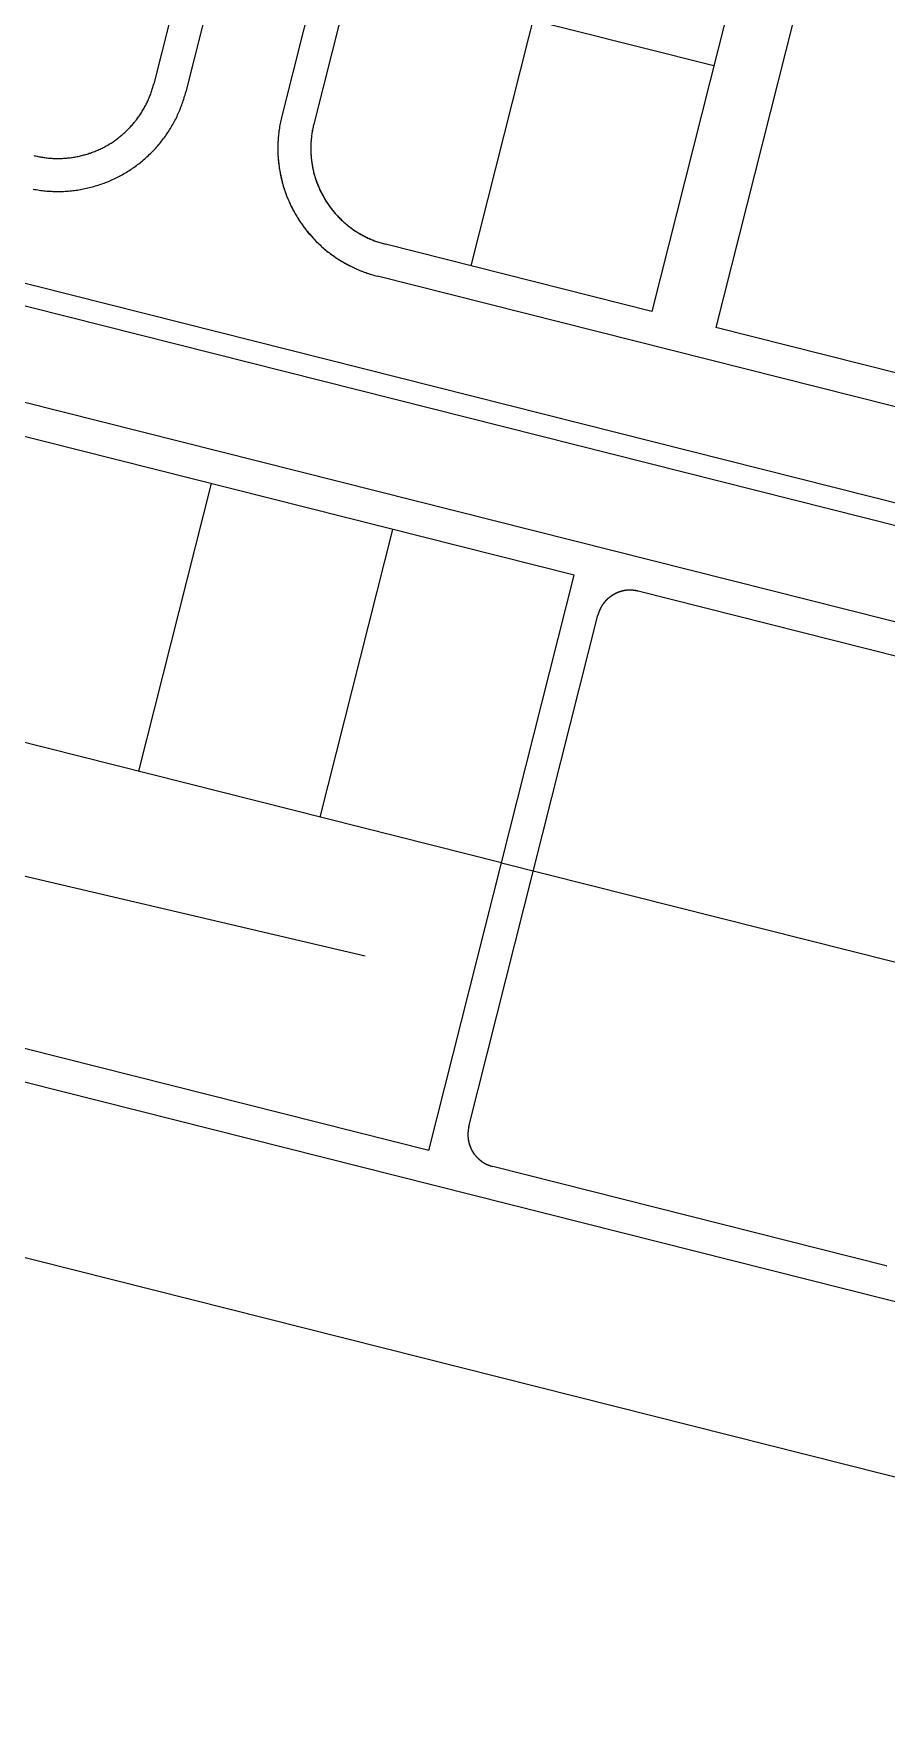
# Model space of a CAD drawing. Header units: metres. Extents: x 680594 to 684853, y 828874 to 830078.
# Drawn here: x 683349.5 to 683427.1, y 829322.3 to 829475.5 of the extents above; entities that cross this region are included whole.
import ezdxf

# ---------------------------------------------------------------- set-up
doc = ezdxf.new("R2010")
doc.units = ezdxf.units.M
doc.layers.add('PLOT_LINES', color=7, linetype='Continuous')

msp = doc.modelspace()

# ---------------------------------------------------------------- linework, layer by layer
at = {"layer": 'PLOT_LINES'}
for points in [[(683381.97, 829543.98), (683363.35, 829470.2)], [(683381.97, 829543.98), (683363.35, 829470.2)], [(683378.33, 829541.8), (683360.44, 829470.93)], [(683378.33, 829541.8), (683360.44, 829470.93)], [(682890.13, 829506.41), (683379.65, 829391.56)], [(682890.13, 829506.41), (683379.65, 829391.56)], [(683400.55, 829499.07), (683389.27, 829454.37)], [(683400.55, 829499.07), (683389.27, 829454.37)], [(683417.03, 829494.91), (683405.75, 829450.21)], [(683417.03, 829494.91), (683405.75, 829450.21)], [(683422.85, 829493.44), (683411.57, 829448.75)], [(683422.85, 829493.44), (683411.57, 829448.75)], [(683377.97, 829491.36), (683372.08, 829467.99)], [(683377.97, 829491.36), (683372.08, 829467.99)], [(683380.88, 829490.62), (683374.99, 829467.26)], [(683380.88, 829490.62), (683374.99, 829467.26)], [(683411.39, 829472.56), (683378.42, 829480.88)], [(683411.39, 829472.56), (683378.42, 829480.88)], [(684472.77, 829080.44), (682895.73, 829478.39)], [(683349.46, 829461.35), (683349.6, 829461.32), (683349.74, 829461.3), (683349.88, 829461.27), (683350.01, 829461.25), (683350.15, 829461.23), (683350.29, 829461.22), (683350.43, 829461.2), (683350.57, 829461.19), (683350.71, 829461.17), (683350.85, 829461.16), (683350.99, 829461.15), (683351.12, 829461.15), (683351.26, 829461.14), (683351.4, 829461.14), (683351.54, 829461.13), (683351.68, 829461.13), (683351.82, 829461.13), (683351.96, 829461.13), (683352.1, 829461.14), (683352.24, 829461.14), (683352.38, 829461.15), (683352.52, 829461.16), (683352.66, 829461.17), (683352.8, 829461.18), (683352.94, 829461.19), (683353.08, 829461.21), (683353.22, 829461.23), (683353.35, 829461.24), (683353.49, 829461.26), (683353.63, 829461.28), (683353.77, 829461.31), (683353.9, 829461.33), (683354.04, 829461.36), (683354.18, 829461.39), (683354.32, 829461.42), (683354.45, 829461.45), (683354.59, 829461.48), (683354.72, 829461.51), (683354.86, 829461.55), (683354.99, 829461.59), (683355.13, 829461.63), (683355.26, 829461.67), (683355.39, 829461.71), (683355.53, 829461.75), (683355.66, 829461.8), (683355.79, 829461.84), (683355.92, 829461.89), (683356.05, 829461.94), (683356.18, 829461.99), (683356.31, 829462.05), (683356.44, 829462.1), (683356.57, 829462.16), (683356.69, 829462.21), (683356.82, 829462.27), (683356.95, 829462.33), (683357.07, 829462.39), (683357.2, 829462.46), (683357.32, 829462.52), (683357.44, 829462.59), (683357.57, 829462.65), (683357.69, 829462.72), (683357.81, 829462.79), (683357.93, 829462.86), (683358.05, 829462.94), (683358.17, 829463.01), (683358.28, 829463.09), (683358.4, 829463.16), (683358.51, 829463.24), (683358.63, 829463.32), (683358.74, 829463.4), (683358.86, 829463.49), (683358.97, 829463.57), (683359.08, 829463.65), (683359.19, 829463.74), (683359.3, 829463.83), (683359.4, 829463.92), (683359.51, 829464.01), (683359.62, 829464.1), (683359.72, 829464.19), (683359.82, 829464.28), (683359.93, 829464.38), (683360.03, 829464.48), (683360.13, 829464.57), (683360.23, 829464.67), (683360.33, 829464.77), (683360.42, 829464.87), (683360.52, 829464.97), (683360.61, 829465.08), (683360.71, 829465.18), (683360.8, 829465.29), (683360.89, 829465.39), (683360.98, 829465.5), (683361.07, 829465.61), (683361.15, 829465.72), (683361.24, 829465.83), (683361.32, 829465.94), (683361.41, 829466.05), (683361.49, 829466.16), (683361.57, 829466.28), (683361.65, 829466.39), (683361.72, 829466.51), (683361.8, 829466.63), (683361.88, 829466.74), (683361.95, 829466.86), (683362.02, 829466.98), (683362.09, 829467.1), (683362.16, 829467.22), (683362.23, 829467.35), (683362.3, 829467.47), (683362.36, 829467.59), (683362.43, 829467.72), (683362.49, 829467.84), (683362.55, 829467.97), (683362.61, 829468.09), (683362.67, 829468.22), (683362.72, 829468.35), (683362.78, 829468.48), (683362.83, 829468.6), (683362.88, 829468.73), (683362.93, 829468.86), (683362.98, 829469), (683363.03, 829469.13), (683363.08, 829469.26), (683363.12, 829469.39), (683363.16, 829469.52), (683363.2, 829469.66), (683363.24, 829469.79), (683363.28, 829469.93), (683363.32, 829470.06), (683363.35, 829470.2)], [(683349.46, 829461.35), (683349.6, 829461.32), (683349.74, 829461.3), (683349.88, 829461.27), (683350.01, 829461.25), (683350.15, 829461.23), (683350.29, 829461.22), (683350.43, 829461.2), (683350.57, 829461.19), (683350.71, 829461.17), (683350.85, 829461.16), (683350.99, 829461.15), (683351.12, 829461.15), (683351.26, 829461.14), (683351.4, 829461.14), (683351.54, 829461.13), (683351.68, 829461.13), (683351.82, 829461.13), (683351.96, 829461.13), (683352.1, 829461.14), (683352.24, 829461.14), (683352.38, 829461.15), (683352.52, 829461.16), (683352.66, 829461.17), (683352.8, 829461.18), (683352.94, 829461.19), (683353.08, 829461.21), (683353.22, 829461.23), (683353.35, 829461.24), (683353.49, 829461.26), (683353.63, 829461.28), (683353.77, 829461.31), (683353.9, 829461.33), (683354.04, 829461.36), (683354.18, 829461.39), (683354.32, 829461.42), (683354.45, 829461.45), (683354.59, 829461.48), (683354.72, 829461.51), (683354.86, 829461.55), (683354.99, 829461.59), (683355.13, 829461.63), (683355.26, 829461.67), (683355.39, 829461.71), (683355.53, 829461.75), (683355.66, 829461.8), (683355.79, 829461.84), (683355.92, 829461.89), (683356.05, 829461.94), (683356.18, 829461.99), (683356.31, 829462.05), (683356.44, 829462.1), (683356.57, 829462.16), (683356.69, 829462.21), (683356.82, 829462.27), (683356.95, 829462.33), (683357.07, 829462.39), (683357.2, 829462.46), (683357.32, 829462.52), (683357.44, 829462.59), (683357.57, 829462.65), (683357.69, 829462.72), (683357.81, 829462.79), (683357.93, 829462.86), (683358.05, 829462.94), (683358.17, 829463.01), (683358.28, 829463.09), (683358.4, 829463.16), (683358.51, 829463.24), (683358.63, 829463.32), (683358.74, 829463.4), (683358.86, 829463.49), (683358.97, 829463.57), (683359.08, 829463.65), (683359.19, 829463.74), (683359.3, 829463.83), (683359.4, 829463.92), (683359.51, 829464.01), (683359.62, 829464.1), (683359.72, 829464.19), (683359.82, 829464.28), (683359.93, 829464.38), (683360.03, 829464.48), (683360.13, 829464.57), (683360.23, 829464.67), (683360.33, 829464.77), (683360.42, 829464.87), (683360.52, 829464.97), (683360.61, 829465.08), (683360.71, 829465.18), (683360.8, 829465.29), (683360.89, 829465.39), (683360.98, 829465.5), (683361.07, 829465.61), (683361.15, 829465.72), (683361.24, 829465.83), (683361.32, 829465.94), (683361.41, 829466.05), (683361.49, 829466.16), (683361.57, 829466.28), (683361.65, 829466.39), (683361.72, 829466.51), (683361.8, 829466.63), (683361.88, 829466.74), (683361.95, 829466.86), (683362.02, 829466.98), (683362.09, 829467.1), (683362.16, 829467.22), (683362.23, 829467.35), (683362.3, 829467.47), (683362.36, 829467.59), (683362.43, 829467.72), (683362.49, 829467.84), (683362.55, 829467.97), (683362.61, 829468.09), (683362.67, 829468.22), (683362.72, 829468.35), (683362.78, 829468.48), (683362.83, 829468.6), (683362.88, 829468.73), (683362.93, 829468.86), (683362.98, 829469), (683363.03, 829469.13), (683363.08, 829469.26), (683363.12, 829469.39), (683363.16, 829469.52), (683363.2, 829469.66), (683363.24, 829469.79), (683363.28, 829469.93), (683363.32, 829470.06), (683363.35, 829470.2)], [(683349.52, 829464.4), (683349.62, 829464.38), (683349.72, 829464.36), (683349.82, 829464.33), (683349.92, 829464.31), (683350.03, 829464.29), (683350.13, 829464.27), (683350.23, 829464.25), (683350.34, 829464.24), (683350.44, 829464.22), (683350.54, 829464.21), (683350.65, 829464.2), (683350.75, 829464.18), (683350.86, 829464.17), (683350.96, 829464.16), (683351.06, 829464.16), (683351.17, 829464.15), (683351.27, 829464.14), (683351.38, 829464.14), (683351.48, 829464.13), (683351.59, 829464.13), (683351.69, 829464.13), (683351.8, 829464.13), (683351.9, 829464.13), (683352.01, 829464.14), (683352.11, 829464.14), (683352.22, 829464.15), (683352.32, 829464.15), (683352.42, 829464.16), (683352.53, 829464.17), (683352.63, 829464.18), (683352.74, 829464.19), (683352.84, 829464.2), (683352.94, 829464.22), (683353.05, 829464.23), (683353.15, 829464.25), (683353.25, 829464.26), (683353.36, 829464.28), (683353.46, 829464.3), (683353.56, 829464.32), (683353.67, 829464.34), (683353.77, 829464.37), (683353.87, 829464.39), (683353.97, 829464.42), (683354.07, 829464.45), (683354.17, 829464.47), (683354.27, 829464.5), (683354.37, 829464.53), (683354.47, 829464.56), (683354.57, 829464.6), (683354.67, 829464.63), (683354.77, 829464.67), (683354.87, 829464.7), (683354.97, 829464.74), (683355.07, 829464.78), (683355.16, 829464.82), (683355.26, 829464.86), (683355.35, 829464.9), (683355.45, 829464.94), (683355.55, 829464.99), (683355.64, 829465.03), (683355.73, 829465.08), (683355.83, 829465.12), (683355.92, 829465.17), (683356.01, 829465.22), (683356.1, 829465.27), (683356.2, 829465.32), (683356.29, 829465.38), (683356.38, 829465.43), (683356.46, 829465.49), (683356.55, 829465.54), (683356.64, 829465.6), (683356.73, 829465.66), (683356.82, 829465.71), (683356.9, 829465.77), (683356.99, 829465.84), (683357.07, 829465.9), (683357.15, 829465.96), (683357.24, 829466.02), (683357.32, 829466.09), (683357.4, 829466.15), (683357.48, 829466.22), (683357.56, 829466.29), (683357.64, 829466.36), (683357.72, 829466.43), (683357.8, 829466.5), (683357.87, 829466.57), (683357.95, 829466.64), (683358.03, 829466.71), (683358.1, 829466.79), (683358.17, 829466.86), (683358.25, 829466.94), (683358.32, 829467.01), (683358.39, 829467.09), (683358.46, 829467.17), (683358.53, 829467.25), (683358.6, 829467.33), (683358.66, 829467.41), (683358.73, 829467.49), (683358.79, 829467.57), (683358.86, 829467.65), (683358.92, 829467.74), (683358.98, 829467.82), (683359.04, 829467.91), (683359.1, 829467.99), (683359.16, 829468.08), (683359.22, 829468.16), (683359.28, 829468.25), (683359.34, 829468.34), (683359.39, 829468.43), (683359.45, 829468.52), (683359.5, 829468.61), (683359.55, 829468.7), (683359.6, 829468.79), (683359.65, 829468.88), (683359.7, 829468.98), (683359.75, 829469.07), (683359.8, 829469.16), (683359.84, 829469.26), (683359.89, 829469.35), (683359.93, 829469.45), (683359.97, 829469.54), (683360.01, 829469.64), (683360.05, 829469.74), (683360.09, 829469.83), (683360.13, 829469.93), (683360.17, 829470.03), (683360.2, 829470.13), (683360.24, 829470.23), (683360.27, 829470.33), (683360.3, 829470.43), (683360.33, 829470.53), (683360.36, 829470.63), (683360.39, 829470.73), (683360.42, 829470.83), (683360.44, 829470.93)], [(683349.52, 829464.4), (683349.62, 829464.38), (683349.72, 829464.36), (683349.82, 829464.33), (683349.92, 829464.31), (683350.03, 829464.29), (683350.13, 829464.27), (683350.23, 829464.25), (683350.34, 829464.24), (683350.44, 829464.22), (683350.54, 829464.21), (683350.65, 829464.2), (683350.75, 829464.18), (683350.86, 829464.17), (683350.96, 829464.16), (683351.06, 829464.16), (683351.17, 829464.15), (683351.27, 829464.14), (683351.38, 829464.14), (683351.48, 829464.13), (683351.59, 829464.13), (683351.69, 829464.13), (683351.8, 829464.13), (683351.9, 829464.13), (683352.01, 829464.14), (683352.11, 829464.14), (683352.22, 829464.15), (683352.32, 829464.15), (683352.42, 829464.16), (683352.53, 829464.17), (683352.63, 829464.18), (683352.74, 829464.19), (683352.84, 829464.2), (683352.94, 829464.22), (683353.05, 829464.23), (683353.15, 829464.25), (683353.25, 829464.26), (683353.36, 829464.28), (683353.46, 829464.3), (683353.56, 829464.32), (683353.67, 829464.34), (683353.77, 829464.37), (683353.87, 829464.39), (683353.97, 829464.42), (683354.07, 829464.45), (683354.17, 829464.47), (683354.27, 829464.5), (683354.37, 829464.53), (683354.47, 829464.56), (683354.57, 829464.6), (683354.67, 829464.63), (683354.77, 829464.67), (683354.87, 829464.7), (683354.97, 829464.74), (683355.07, 829464.78), (683355.16, 829464.82), (683355.26, 829464.86), (683355.35, 829464.9), (683355.45, 829464.94), (683355.55, 829464.99), (683355.64, 829465.03), (683355.73, 829465.08), (683355.83, 829465.12), (683355.92, 829465.17), (683356.01, 829465.22), (683356.1, 829465.27), (683356.2, 829465.32), (683356.29, 829465.38), (683356.38, 829465.43), (683356.46, 829465.49), (683356.55, 829465.54), (683356.64, 829465.6), (683356.73, 829465.66), (683356.82, 829465.71), (683356.9, 829465.77), (683356.99, 829465.84), (683357.07, 829465.9), (683357.15, 829465.96), (683357.24, 829466.02), (683357.32, 829466.09), (683357.4, 829466.15), (683357.48, 829466.22), (683357.56, 829466.29), (683357.64, 829466.36), (683357.72, 829466.43), (683357.8, 829466.5), (683357.87, 829466.57), (683357.95, 829466.64), (683358.03, 829466.71), (683358.1, 829466.79), (683358.17, 829466.86), (683358.25, 829466.94), (683358.32, 829467.01), (683358.39, 829467.09), (683358.46, 829467.17), (683358.53, 829467.25), (683358.6, 829467.33), (683358.66, 829467.41), (683358.73, 829467.49), (683358.79, 829467.57), (683358.86, 829467.65), (683358.92, 829467.74), (683358.98, 829467.82), (683359.04, 829467.91), (683359.1, 829467.99), (683359.16, 829468.08), (683359.22, 829468.16), (683359.28, 829468.25), (683359.34, 829468.34), (683359.39, 829468.43), (683359.45, 829468.52), (683359.5, 829468.61), (683359.55, 829468.7), (683359.6, 829468.79), (683359.65, 829468.88), (683359.7, 829468.98), (683359.75, 829469.07), (683359.8, 829469.16), (683359.84, 829469.26), (683359.89, 829469.35), (683359.93, 829469.45), (683359.97, 829469.54), (683360.01, 829469.64), (683360.05, 829469.74), (683360.09, 829469.83), (683360.13, 829469.93), (683360.17, 829470.03), (683360.2, 829470.13), (683360.24, 829470.23), (683360.27, 829470.33), (683360.3, 829470.43), (683360.33, 829470.53), (683360.36, 829470.63), (683360.39, 829470.73), (683360.42, 829470.83), (683360.44, 829470.93)], [(683372.08, 829467.99), (683372.05, 829467.86), (683372.01, 829467.72), (683371.98, 829467.59), (683371.95, 829467.45), (683371.93, 829467.31), (683371.9, 829467.17), (683371.88, 829467.04), (683371.86, 829466.9), (683371.84, 829466.76), (683371.82, 829466.62), (683371.8, 829466.48), (683371.78, 829466.35), (683371.77, 829466.21), (683371.76, 829466.07), (683371.75, 829465.93), (683371.74, 829465.79), (683371.73, 829465.65), (683371.72, 829465.51), (683371.72, 829465.37), (683371.72, 829465.23), (683371.71, 829465.09), (683371.71, 829464.95), (683371.72, 829464.81), (683371.72, 829464.67), (683371.73, 829464.53), (683371.73, 829464.39), (683371.74, 829464.25), (683371.75, 829464.11), (683371.76, 829463.98), (683371.78, 829463.84), (683371.79, 829463.7), (683371.81, 829463.56), (683371.83, 829463.42), (683371.85, 829463.28), (683371.87, 829463.14), (683371.89, 829463.01), (683371.92, 829462.87), (683371.94, 829462.73), (683371.97, 829462.6), (683372, 829462.46), (683372.03, 829462.32), (683372.06, 829462.19), (683372.1, 829462.05), (683372.13, 829461.92), (683372.17, 829461.78), (683372.21, 829461.65), (683372.25, 829461.51), (683372.29, 829461.38), (683372.33, 829461.25), (683372.38, 829461.12), (683372.43, 829460.99), (683372.47, 829460.85), (683372.52, 829460.72), (683372.58, 829460.59), (683372.63, 829460.46), (683372.68, 829460.34), (683372.74, 829460.21), (683372.8, 829460.08), (683372.85, 829459.95), (683372.91, 829459.83), (683372.98, 829459.7), (683373.04, 829459.58), (683373.1, 829459.45), (683373.17, 829459.33), (683373.24, 829459.21), (683373.3, 829459.09), (683373.38, 829458.97), (683373.45, 829458.85), (683373.52, 829458.73), (683373.59, 829458.61), (683373.67, 829458.49), (683373.75, 829458.38), (683373.83, 829458.26), (683373.91, 829458.15), (683373.99, 829458.03), (683374.07, 829457.92), (683374.15, 829457.81), (683374.24, 829457.7), (683374.32, 829457.59), (683374.41, 829457.48), (683374.5, 829457.37), (683374.59, 829457.26), (683374.68, 829457.16), (683374.77, 829457.05), (683374.87, 829456.95), (683374.96, 829456.85), (683375.06, 829456.75), (683375.16, 829456.65), (683375.25, 829456.55), (683375.35, 829456.45), (683375.45, 829456.35), (683375.56, 829456.26), (683375.66, 829456.16), (683375.76, 829456.07), (683375.87, 829455.98), (683375.97, 829455.89), (683376.08, 829455.8), (683376.19, 829455.71), (683376.3, 829455.62), (683376.41, 829455.54), (683376.52, 829455.45), (683376.63, 829455.37), (683376.75, 829455.29), (683376.86, 829455.21), (683376.98, 829455.13), (683377.09, 829455.05), (683377.21, 829454.97), (683377.33, 829454.9), (683377.45, 829454.83), (683377.56, 829454.75), (683377.68, 829454.68), (683377.81, 829454.61), (683377.93, 829454.54), (683378.05, 829454.48), (683378.17, 829454.41), (683378.3, 829454.35), (683378.42, 829454.29), (683378.55, 829454.23), (683378.68, 829454.17), (683378.8, 829454.11), (683378.93, 829454.05), (683379.06, 829454), (683379.19, 829453.94), (683379.32, 829453.89), (683379.45, 829453.84), (683379.58, 829453.79), (683379.71, 829453.75), (683379.84, 829453.7), (683379.97, 829453.66), (683380.11, 829453.61), (683380.24, 829453.57), (683380.37, 829453.53), (683380.51, 829453.49), (683380.64, 829453.46), (683380.78, 829453.42)], [(683372.08, 829467.99), (683372.05, 829467.86), (683372.01, 829467.72), (683371.98, 829467.58), (683371.95, 829467.44), (683371.93, 829467.31), (683371.9, 829467.17), (683371.88, 829467.03), (683371.86, 829466.89), (683371.83, 829466.75), (683371.82, 829466.61), (683371.8, 829466.47), (683371.78, 829466.33), (683371.77, 829466.19), (683371.76, 829466.05), (683371.74, 829465.91), (683371.74, 829465.77), (683371.73, 829465.63), (683371.72, 829465.49), (683371.72, 829465.35), (683371.72, 829465.21), (683371.71, 829465.07), (683371.71, 829464.93), (683371.72, 829464.79), (683371.72, 829464.65), (683371.73, 829464.51), (683371.73, 829464.37), (683371.74, 829464.23), (683371.75, 829464.09), (683371.77, 829463.95), (683371.78, 829463.81), (683371.8, 829463.67), (683371.81, 829463.53), (683371.83, 829463.39), (683371.85, 829463.25), (683371.87, 829463.11), (683371.9, 829462.97), (683371.92, 829462.83), (683371.95, 829462.69), (683371.98, 829462.56), (683372.01, 829462.42), (683372.04, 829462.28), (683372.07, 829462.14), (683372.11, 829462.01), (683372.14, 829461.87), (683372.18, 829461.74), (683372.22, 829461.6), (683372.26, 829461.47), (683372.31, 829461.33), (683372.35, 829461.2), (683372.4, 829461.07), (683372.44, 829460.94), (683372.49, 829460.8), (683372.54, 829460.67), (683372.6, 829460.54), (683372.65, 829460.41), (683372.71, 829460.28), (683372.76, 829460.15), (683372.82, 829460.03), (683372.88, 829459.9), (683372.94, 829459.77), (683373, 829459.65), (683373.07, 829459.52), (683373.13, 829459.4), (683373.2, 829459.27), (683373.27, 829459.15), (683373.34, 829459.03), (683373.41, 829458.91), (683373.48, 829458.79), (683373.56, 829458.67), (683373.63, 829458.55), (683373.71, 829458.43), (683373.79, 829458.31), (683373.87, 829458.2), (683373.95, 829458.08), (683374.03, 829457.97), (683374.12, 829457.86), (683374.2, 829457.74), (683374.29, 829457.63), (683374.37, 829457.52), (683374.46, 829457.41), (683374.55, 829457.31), (683374.65, 829457.2), (683374.74, 829457.09), (683374.83, 829456.99), (683374.93, 829456.88), (683375.02, 829456.78), (683375.12, 829456.68), (683375.22, 829456.58), (683375.32, 829456.48), (683375.42, 829456.38), (683375.52, 829456.29), (683375.63, 829456.19), (683375.73, 829456.1), (683375.84, 829456), (683375.94, 829455.91), (683376.05, 829455.82), (683376.16, 829455.73), (683376.27, 829455.65), (683376.38, 829455.56), (683376.49, 829455.47), (683376.61, 829455.39), (683376.72, 829455.31), (683376.83, 829455.23), (683376.95, 829455.15), (683377.07, 829455.07), (683377.18, 829454.99), (683377.3, 829454.91), (683377.42, 829454.84), (683377.54, 829454.77), (683377.66, 829454.69), (683377.79, 829454.62), (683377.91, 829454.56), (683378.03, 829454.49), (683378.16, 829454.42), (683378.28, 829454.36), (683378.41, 829454.3), (683378.53, 829454.23), (683378.66, 829454.17), (683378.79, 829454.12), (683378.92, 829454.06), (683379.05, 829454), (683379.18, 829453.95), (683379.31, 829453.9), (683379.44, 829453.85), (683379.57, 829453.8), (683379.7, 829453.75), (683379.83, 829453.7), (683379.97, 829453.66), (683380.1, 829453.61), (683380.24, 829453.57), (683380.37, 829453.53), (683380.51, 829453.49), (683380.64, 829453.46), (683380.78, 829453.42)], [(683374.99, 829467.26), (683374.96, 829467.16), (683374.94, 829467.06), (683374.92, 829466.95), (683374.89, 829466.85), (683374.87, 829466.75), (683374.86, 829466.65), (683374.84, 829466.54), (683374.82, 829466.44), (683374.81, 829466.34), (683374.79, 829466.23), (683374.78, 829466.13), (683374.77, 829466.02), (683374.76, 829465.92), (683374.75, 829465.81), (683374.74, 829465.71), (683374.73, 829465.61), (683374.73, 829465.5), (683374.72, 829465.4), (683374.72, 829465.29), (683374.72, 829465.19), (683374.71, 829465.08), (683374.71, 829464.98), (683374.72, 829464.87), (683374.72, 829464.77), (683374.72, 829464.66), (683374.73, 829464.56), (683374.73, 829464.45), (683374.74, 829464.35), (683374.75, 829464.25), (683374.76, 829464.14), (683374.77, 829464.04), (683374.78, 829463.93), (683374.8, 829463.83), (683374.81, 829463.73), (683374.83, 829463.62), (683374.85, 829463.52), (683374.87, 829463.42), (683374.88, 829463.31), (683374.91, 829463.21), (683374.93, 829463.11), (683374.95, 829463.01), (683374.98, 829462.9), (683375, 829462.8), (683375.03, 829462.7), (683375.06, 829462.6), (683375.09, 829462.5), (683375.12, 829462.4), (683375.15, 829462.3), (683375.18, 829462.2), (683375.21, 829462.1), (683375.25, 829462), (683375.28, 829461.9), (683375.32, 829461.81), (683375.36, 829461.71), (683375.4, 829461.61), (683375.44, 829461.52), (683375.48, 829461.42), (683375.52, 829461.32), (683375.57, 829461.23), (683375.61, 829461.13), (683375.66, 829461.04), (683375.71, 829460.95), (683375.76, 829460.85), (683375.81, 829460.76), (683375.86, 829460.67), (683375.91, 829460.58), (683375.96, 829460.49), (683376.01, 829460.4), (683376.07, 829460.31), (683376.12, 829460.22), (683376.18, 829460.13), (683376.24, 829460.05), (683376.3, 829459.96), (683376.36, 829459.87), (683376.42, 829459.79), (683376.48, 829459.7), (683376.54, 829459.62), (683376.61, 829459.54), (683376.67, 829459.45), (683376.74, 829459.37), (683376.8, 829459.29), (683376.87, 829459.21), (683376.94, 829459.13), (683377.01, 829459.05), (683377.08, 829458.98), (683377.15, 829458.9), (683377.22, 829458.82), (683377.3, 829458.75), (683377.37, 829458.67), (683377.44, 829458.6), (683377.52, 829458.53), (683377.6, 829458.46), (683377.67, 829458.39), (683377.75, 829458.32), (683377.83, 829458.25), (683377.91, 829458.18), (683377.99, 829458.11), (683378.07, 829458.05), (683378.15, 829457.98), (683378.24, 829457.92), (683378.32, 829457.85), (683378.4, 829457.79), (683378.49, 829457.73), (683378.57, 829457.67), (683378.66, 829457.61), (683378.75, 829457.55), (683378.84, 829457.49), (683378.92, 829457.44), (683379.01, 829457.38), (683379.1, 829457.33), (683379.19, 829457.28), (683379.28, 829457.22), (683379.37, 829457.17), (683379.47, 829457.12), (683379.56, 829457.07), (683379.65, 829457.03), (683379.75, 829456.98), (683379.84, 829456.93), (683379.94, 829456.89), (683380.03, 829456.85), (683380.13, 829456.8), (683380.22, 829456.76), (683380.32, 829456.72), (683380.42, 829456.68), (683380.51, 829456.65), (683380.61, 829456.61), (683380.71, 829456.57), (683380.81, 829456.54), (683380.91, 829456.51), (683381.01, 829456.47), (683381.11, 829456.44), (683381.21, 829456.41), (683381.31, 829456.38), (683381.41, 829456.36), (683381.51, 829456.33)], [(683374.99, 829467.26), (683374.96, 829467.16), (683374.94, 829467.05), (683374.92, 829466.95), (683374.89, 829466.85), (683374.87, 829466.74), (683374.85, 829466.64), (683374.84, 829466.54), (683374.82, 829466.43), (683374.8, 829466.33), (683374.79, 829466.22), (683374.78, 829466.12), (683374.77, 829466.01), (683374.75, 829465.91), (683374.75, 829465.8), (683374.74, 829465.7), (683374.73, 829465.59), (683374.72, 829465.49), (683374.72, 829465.38), (683374.72, 829465.28), (683374.71, 829465.17), (683374.71, 829465.07), (683374.71, 829464.96), (683374.72, 829464.86), (683374.72, 829464.75), (683374.72, 829464.64), (683374.73, 829464.54), (683374.74, 829464.43), (683374.74, 829464.33), (683374.75, 829464.22), (683374.76, 829464.12), (683374.77, 829464.01), (683374.79, 829463.91), (683374.8, 829463.8), (683374.82, 829463.7), (683374.83, 829463.6), (683374.85, 829463.49), (683374.87, 829463.39), (683374.89, 829463.28), (683374.91, 829463.18), (683374.93, 829463.08), (683374.96, 829462.98), (683374.98, 829462.87), (683375.01, 829462.77), (683375.04, 829462.67), (683375.07, 829462.57), (683375.1, 829462.47), (683375.13, 829462.37), (683375.16, 829462.26), (683375.19, 829462.16), (683375.23, 829462.06), (683375.26, 829461.97), (683375.3, 829461.87), (683375.34, 829461.77), (683375.38, 829461.67), (683375.42, 829461.57), (683375.46, 829461.48), (683375.5, 829461.38), (683375.54, 829461.28), (683375.59, 829461.19), (683375.63, 829461.09), (683375.68, 829461), (683375.73, 829460.9), (683375.78, 829460.81), (683375.83, 829460.72), (683375.88, 829460.63), (683375.93, 829460.53), (683375.99, 829460.44), (683376.04, 829460.35), (683376.1, 829460.26), (683376.15, 829460.18), (683376.21, 829460.09), (683376.27, 829460), (683376.33, 829459.91), (683376.39, 829459.83), (683376.45, 829459.74), (683376.52, 829459.66), (683376.58, 829459.57), (683376.64, 829459.49), (683376.71, 829459.41), (683376.78, 829459.32), (683376.84, 829459.24), (683376.91, 829459.16), (683376.98, 829459.08), (683377.05, 829459.01), (683377.12, 829458.93), (683377.2, 829458.85), (683377.27, 829458.77), (683377.34, 829458.7), (683377.42, 829458.63), (683377.49, 829458.55), (683377.57, 829458.48), (683377.65, 829458.41), (683377.73, 829458.34), (683377.81, 829458.27), (683377.89, 829458.2), (683377.97, 829458.13), (683378.05, 829458.06), (683378.13, 829458), (683378.21, 829457.93), (683378.3, 829457.87), (683378.38, 829457.81), (683378.47, 829457.74), (683378.55, 829457.68), (683378.64, 829457.62), (683378.73, 829457.56), (683378.82, 829457.51), (683378.91, 829457.45), (683379, 829457.39), (683379.09, 829457.34), (683379.18, 829457.29), (683379.27, 829457.23), (683379.36, 829457.18), (683379.45, 829457.13), (683379.55, 829457.08), (683379.64, 829457.03), (683379.73, 829456.99), (683379.83, 829456.94), (683379.92, 829456.89), (683380.02, 829456.85), (683380.12, 829456.81), (683380.21, 829456.77), (683380.31, 829456.73), (683380.41, 829456.69), (683380.51, 829456.65), (683380.61, 829456.61), (683380.7, 829456.58), (683380.8, 829456.54), (683380.9, 829456.51), (683381, 829456.47), (683381.11, 829456.44), (683381.21, 829456.41), (683381.31, 829456.38), (683381.41, 829456.36), (683381.51, 829456.33)], [(683584.17, 829393.33), (683300.16, 829465)], [(683584.17, 829393.33), (683300.16, 829465)], [(683583.68, 829391.39), (683299.67, 829463.06)], [(683583.68, 829391.39), (683299.67, 829463.06)], [(683405.75, 829450.21), (683381.51, 829456.33)], [(683405.75, 829450.21), (683381.51, 829456.33)], [(683507.71, 829421.39), (683380.78, 829453.42)], [(683507.71, 829421.39), (683380.78, 829453.42)], [(683569.97, 829386.09), (683309.23, 829451.88)], [(683569.97, 829386.09), (683309.23, 829451.88)], [(683398.67, 829426.22), (683308.49, 829448.97)], [(683398.67, 829426.22), (683308.49, 829448.97)], [(683478.39, 829431.89), (683411.57, 829448.75)], [(683478.39, 829431.89), (683411.57, 829448.75)], [(683359.09, 829408.36), (683365.7, 829434.54)], [(683359.09, 829408.36), (683365.7, 829434.54)], [(683375.58, 829404.2), (683382.18, 829430.38)], [(683375.58, 829404.2), (683382.18, 829430.38)], [(683392.06, 829400.04), (683293.16, 829425)], [(683392.06, 829400.04), (683293.16, 829425)], [(683385.45, 829373.86), (683398.67, 829426.22)], [(683385.45, 829373.86), (683398.67, 829426.22)], [(683404.48, 829424.75), (683404.45, 829424.76), (683404.42, 829424.77), (683404.38, 829424.77), (683404.35, 829424.78), (683404.31, 829424.79), (683404.28, 829424.8), (683404.24, 829424.8), (683404.21, 829424.81), (683404.17, 829424.81), (683404.14, 829424.82), (683404.1, 829424.82), (683404.07, 829424.82), (683404.03, 829424.83), (683404, 829424.83), (683403.96, 829424.83), (683403.93, 829424.84), (683403.89, 829424.84), (683403.86, 829424.84), (683403.82, 829424.84), (683403.79, 829424.84), (683403.75, 829424.84), (683403.72, 829424.84), (683403.68, 829424.84), (683403.65, 829424.84), (683403.61, 829424.84), (683403.58, 829424.84), (683403.54, 829424.83), (683403.51, 829424.83), (683403.47, 829424.83), (683403.44, 829424.83), (683403.4, 829424.82), (683403.37, 829424.82), (683403.33, 829424.81), (683403.3, 829424.81), (683403.26, 829424.8), (683403.23, 829424.8), (683403.19, 829424.79), (683403.16, 829424.78), (683403.12, 829424.78), (683403.09, 829424.77), (683403.06, 829424.76), (683403.02, 829424.75), (683402.99, 829424.74), (683402.95, 829424.73), (683402.92, 829424.72), (683402.89, 829424.71), (683402.85, 829424.7), (683402.82, 829424.69), (683402.79, 829424.68), (683402.75, 829424.67), (683402.72, 829424.66), (683402.69, 829424.65), (683402.65, 829424.63), (683402.62, 829424.62), (683402.59, 829424.61), (683402.56, 829424.59), (683402.52, 829424.58), (683402.49, 829424.57), (683402.46, 829424.55), (683402.43, 829424.54), (683402.4, 829424.52), (683402.37, 829424.5), (683402.33, 829424.49), (683402.3, 829424.47), (683402.27, 829424.45), (683402.24, 829424.44), (683402.21, 829424.42), (683402.18, 829424.4), (683402.15, 829424.38), (683402.12, 829424.36), (683402.09, 829424.34), (683402.06, 829424.32), (683402.03, 829424.3), (683402.01, 829424.28), (683401.98, 829424.26), (683401.95, 829424.24), (683401.92, 829424.22), (683401.89, 829424.2), (683401.87, 829424.18), (683401.84, 829424.15), (683401.81, 829424.13), (683401.79, 829424.11), (683401.76, 829424.09), (683401.73, 829424.06), (683401.71, 829424.04), (683401.68, 829424.01), (683401.66, 829423.99), (683401.63, 829423.97), (683401.61, 829423.94), (683401.58, 829423.92), (683401.56, 829423.89), (683401.53, 829423.86), (683401.51, 829423.84), (683401.49, 829423.81), (683401.46, 829423.78), (683401.44, 829423.76), (683401.42, 829423.73), (683401.4, 829423.7), (683401.38, 829423.68), (683401.35, 829423.65), (683401.33, 829423.62), (683401.31, 829423.59), (683401.29, 829423.56), (683401.27, 829423.53), (683401.25, 829423.5), (683401.23, 829423.47), (683401.21, 829423.44), (683401.2, 829423.41), (683401.18, 829423.38), (683401.16, 829423.35), (683401.14, 829423.32), (683401.12, 829423.29), (683401.11, 829423.26), (683401.09, 829423.23), (683401.07, 829423.2), (683401.06, 829423.17), (683401.04, 829423.14), (683401.03, 829423.11), (683401.01, 829423.07), (683401, 829423.04), (683400.99, 829423.01), (683400.97, 829422.98), (683400.96, 829422.94), (683400.95, 829422.91), (683400.93, 829422.88), (683400.92, 829422.85), (683400.91, 829422.81), (683400.9, 829422.78), (683400.89, 829422.75), (683400.88, 829422.71), (683400.87, 829422.68), (683400.86, 829422.64), (683400.85, 829422.61), (683400.84, 829422.58)], [(683404.48, 829424.75), (683404.45, 829424.76), (683404.42, 829424.77), (683404.38, 829424.77), (683404.35, 829424.78), (683404.31, 829424.79), (683404.28, 829424.79), (683404.24, 829424.8), (683404.21, 829424.81), (683404.18, 829424.81), (683404.14, 829424.82), (683404.11, 829424.82), (683404.07, 829424.82), (683404.04, 829424.83), (683404, 829424.83), (683403.97, 829424.83), (683403.93, 829424.84), (683403.9, 829424.84), (683403.86, 829424.84), (683403.83, 829424.84), (683403.79, 829424.84), (683403.76, 829424.84), (683403.72, 829424.84), (683403.69, 829424.84), (683403.65, 829424.84), (683403.62, 829424.84), (683403.58, 829424.84), (683403.55, 829424.84), (683403.51, 829424.83), (683403.48, 829424.83), (683403.44, 829424.83), (683403.41, 829424.82), (683403.38, 829424.82), (683403.34, 829424.81), (683403.31, 829424.81), (683403.27, 829424.8), (683403.24, 829424.8), (683403.2, 829424.79), (683403.17, 829424.79), (683403.13, 829424.78), (683403.1, 829424.77), (683403.07, 829424.76), (683403.03, 829424.75), (683403, 829424.75), (683402.96, 829424.74), (683402.93, 829424.73), (683402.9, 829424.72), (683402.86, 829424.71), (683402.83, 829424.7), (683402.8, 829424.69), (683402.76, 829424.68), (683402.73, 829424.66), (683402.7, 829424.65), (683402.67, 829424.64), (683402.63, 829424.63), (683402.6, 829424.61), (683402.57, 829424.6), (683402.54, 829424.59), (683402.51, 829424.57), (683402.47, 829424.56), (683402.44, 829424.54), (683402.41, 829424.53), (683402.38, 829424.51), (683402.35, 829424.49), (683402.32, 829424.48), (683402.29, 829424.46), (683402.26, 829424.44), (683402.23, 829424.43), (683402.2, 829424.41), (683402.17, 829424.39), (683402.14, 829424.37), (683402.11, 829424.35), (683402.08, 829424.33), (683402.05, 829424.31), (683402.02, 829424.29), (683401.99, 829424.27), (683401.97, 829424.25), (683401.94, 829424.23), (683401.91, 829424.21), (683401.88, 829424.19), (683401.85, 829424.17), (683401.83, 829424.15), (683401.8, 829424.12), (683401.77, 829424.1), (683401.75, 829424.08), (683401.72, 829424.05), (683401.7, 829424.03), (683401.67, 829424.01), (683401.65, 829423.98), (683401.62, 829423.96), (683401.6, 829423.93), (683401.57, 829423.91), (683401.55, 829423.88), (683401.53, 829423.86), (683401.5, 829423.83), (683401.48, 829423.8), (683401.46, 829423.78), (683401.43, 829423.75), (683401.41, 829423.72), (683401.39, 829423.7), (683401.37, 829423.67), (683401.35, 829423.64), (683401.33, 829423.61), (683401.31, 829423.58), (683401.29, 829423.56), (683401.27, 829423.53), (683401.25, 829423.5), (683401.23, 829423.47), (683401.21, 829423.44), (683401.19, 829423.41), (683401.17, 829423.38), (683401.16, 829423.35), (683401.14, 829423.32), (683401.12, 829423.29), (683401.1, 829423.26), (683401.09, 829423.23), (683401.07, 829423.2), (683401.06, 829423.16), (683401.04, 829423.13), (683401.03, 829423.1), (683401.01, 829423.07), (683401, 829423.04), (683400.98, 829423.01), (683400.97, 829422.97), (683400.96, 829422.94), (683400.95, 829422.91), (683400.93, 829422.88), (683400.92, 829422.84), (683400.91, 829422.81), (683400.9, 829422.78), (683400.89, 829422.74), (683400.88, 829422.71), (683400.87, 829422.68), (683400.86, 829422.64), (683400.85, 829422.61), (683400.84, 829422.58)], [(683440.28, 829415.72), (683404.48, 829424.75)], [(683440.28, 829415.72), (683404.48, 829424.75)], [(683389.1, 829376.03), (683400.84, 829422.58)], [(683389.1, 829376.03), (683400.84, 829422.58)], [(683392.06, 829400.04), (683439.49, 829388.07)], [(683392.06, 829400.04), (683439.49, 829388.07)], [(683385.45, 829373.86), (683295.28, 829396.61)], [(683385.45, 829373.86), (683295.28, 829396.61)], [(683555.29, 829327.91), (683294.55, 829393.71)], [(683555.29, 829327.91), (683294.55, 829393.71)], [(683389.1, 829376.03), (683389.09, 829376), (683389.08, 829375.97), (683389.07, 829375.93), (683389.07, 829375.9), (683389.06, 829375.86), (683389.05, 829375.83), (683389.05, 829375.8), (683389.04, 829375.76), (683389.04, 829375.73), (683389.03, 829375.69), (683389.03, 829375.66), (683389.02, 829375.62), (683389.02, 829375.59), (683389.02, 829375.55), (683389.01, 829375.52), (683389.01, 829375.48), (683389.01, 829375.45), (683389.01, 829375.41), (683389.01, 829375.38), (683389.01, 829375.34), (683389.01, 829375.31), (683389.01, 829375.27), (683389.01, 829375.24), (683389.01, 829375.2), (683389.01, 829375.17), (683389.01, 829375.13), (683389.01, 829375.1), (683389.02, 829375.07), (683389.02, 829375.03), (683389.02, 829375), (683389.03, 829374.96), (683389.03, 829374.93), (683389.03, 829374.89), (683389.04, 829374.86), (683389.04, 829374.82), (683389.05, 829374.79), (683389.06, 829374.75), (683389.06, 829374.72), (683389.07, 829374.69), (683389.08, 829374.65), (683389.08, 829374.62), (683389.09, 829374.58), (683389.1, 829374.55), (683389.11, 829374.52), (683389.12, 829374.48), (683389.13, 829374.45), (683389.14, 829374.42), (683389.15, 829374.38), (683389.16, 829374.35), (683389.17, 829374.32), (683389.18, 829374.28), (683389.2, 829374.25), (683389.21, 829374.22), (683389.22, 829374.18), (683389.23, 829374.15), (683389.25, 829374.12), (683389.26, 829374.09), (683389.28, 829374.06), (683389.29, 829374.02), (683389.31, 829373.99), (683389.32, 829373.96), (683389.34, 829373.93), (683389.35, 829373.9), (683389.37, 829373.87), (683389.39, 829373.84), (683389.4, 829373.81), (683389.42, 829373.78), (683389.44, 829373.75), (683389.46, 829373.72), (683389.48, 829373.69), (683389.49, 829373.66), (683389.51, 829373.63), (683389.53, 829373.6), (683389.55, 829373.57), (683389.57, 829373.54), (683389.59, 829373.52), (683389.62, 829373.49), (683389.64, 829373.46), (683389.66, 829373.43), (683389.68, 829373.41), (683389.7, 829373.38), (683389.72, 829373.35), (683389.75, 829373.33), (683389.77, 829373.3), (683389.79, 829373.27), (683389.82, 829373.25), (683389.84, 829373.22), (683389.87, 829373.2), (683389.89, 829373.17), (683389.92, 829373.15), (683389.94, 829373.12), (683389.97, 829373.1), (683389.99, 829373.08), (683390.02, 829373.05), (683390.04, 829373.03), (683390.07, 829373.01), (683390.1, 829372.99), (683390.12, 829372.96), (683390.15, 829372.94), (683390.18, 829372.92), (683390.21, 829372.9), (683390.24, 829372.88), (683390.26, 829372.86), (683390.29, 829372.84), (683390.32, 829372.82), (683390.35, 829372.8), (683390.38, 829372.78), (683390.41, 829372.76), (683390.44, 829372.74), (683390.47, 829372.72), (683390.5, 829372.71), (683390.53, 829372.69), (683390.56, 829372.67), (683390.59, 829372.66), (683390.62, 829372.64), (683390.65, 829372.62), (683390.68, 829372.61), (683390.71, 829372.59), (683390.75, 829372.58), (683390.78, 829372.56), (683390.81, 829372.55), (683390.84, 829372.54), (683390.87, 829372.52), (683390.91, 829372.51), (683390.94, 829372.5), (683390.97, 829372.48), (683391, 829372.47), (683391.04, 829372.46), (683391.07, 829372.45), (683391.1, 829372.44), (683391.14, 829372.43), (683391.17, 829372.42), (683391.2, 829372.41), (683391.24, 829372.4), (683391.27, 829372.39)], [(683389.1, 829376.03), (683389.09, 829376), (683389.08, 829375.97), (683389.07, 829375.93), (683389.07, 829375.9), (683389.06, 829375.86), (683389.05, 829375.83), (683389.05, 829375.79), (683389.04, 829375.76), (683389.04, 829375.72), (683389.03, 829375.69), (683389.03, 829375.65), (683389.02, 829375.62), (683389.02, 829375.58), (683389.02, 829375.55), (683389.01, 829375.51), (683389.01, 829375.48), (683389.01, 829375.44), (683389.01, 829375.41), (683389.01, 829375.37), (683389.01, 829375.34), (683389.01, 829375.3), (683389.01, 829375.27), (683389.01, 829375.23), (683389.01, 829375.2), (683389.01, 829375.16), (683389.01, 829375.13), (683389.01, 829375.09), (683389.02, 829375.06), (683389.02, 829375.02), (683389.02, 829374.99), (683389.03, 829374.95), (683389.03, 829374.92), (683389.03, 829374.88), (683389.04, 829374.85), (683389.05, 829374.81), (683389.05, 829374.78), (683389.06, 829374.74), (683389.06, 829374.71), (683389.07, 829374.68), (683389.08, 829374.64), (683389.09, 829374.61), (683389.1, 829374.57), (683389.1, 829374.54), (683389.11, 829374.5), (683389.12, 829374.47), (683389.13, 829374.44), (683389.14, 829374.4), (683389.15, 829374.37), (683389.16, 829374.34), (683389.18, 829374.3), (683389.19, 829374.27), (683389.2, 829374.24), (683389.21, 829374.2), (683389.23, 829374.17), (683389.24, 829374.14), (683389.25, 829374.11), (683389.27, 829374.07), (683389.28, 829374.04), (683389.3, 829374.01), (683389.31, 829373.98), (683389.33, 829373.95), (683389.34, 829373.92), (683389.36, 829373.89), (683389.38, 829373.85), (683389.39, 829373.82), (683389.41, 829373.79), (683389.43, 829373.76), (683389.45, 829373.73), (683389.47, 829373.7), (683389.49, 829373.67), (683389.5, 829373.64), (683389.52, 829373.61), (683389.54, 829373.59), (683389.56, 829373.56), (683389.59, 829373.53), (683389.61, 829373.5), (683389.63, 829373.47), (683389.65, 829373.44), (683389.67, 829373.42), (683389.69, 829373.39), (683389.72, 829373.36), (683389.74, 829373.34), (683389.76, 829373.31), (683389.79, 829373.28), (683389.81, 829373.26), (683389.83, 829373.23), (683389.86, 829373.21), (683389.88, 829373.18), (683389.91, 829373.16), (683389.93, 829373.13), (683389.96, 829373.11), (683389.98, 829373.08), (683390.01, 829373.06), (683390.04, 829373.04), (683390.06, 829373.01), (683390.09, 829372.99), (683390.12, 829372.97), (683390.14, 829372.95), (683390.17, 829372.93), (683390.2, 829372.9), (683390.23, 829372.88), (683390.26, 829372.86), (683390.29, 829372.84), (683390.31, 829372.82), (683390.34, 829372.8), (683390.37, 829372.78), (683390.4, 829372.76), (683390.43, 829372.75), (683390.46, 829372.73), (683390.49, 829372.71), (683390.52, 829372.69), (683390.55, 829372.68), (683390.59, 829372.66), (683390.62, 829372.64), (683390.65, 829372.63), (683390.68, 829372.61), (683390.71, 829372.59), (683390.74, 829372.58), (683390.77, 829372.57), (683390.81, 829372.55), (683390.84, 829372.54), (683390.87, 829372.52), (683390.9, 829372.51), (683390.94, 829372.5), (683390.97, 829372.49), (683391, 829372.47), (683391.04, 829372.46), (683391.07, 829372.45), (683391.1, 829372.44), (683391.14, 829372.43), (683391.17, 829372.42), (683391.2, 829372.41), (683391.24, 829372.4), (683391.27, 829372.39)], [(683427.06, 829363.36), (683391.27, 829372.39)], [(683427.06, 829363.36), (683391.27, 829372.39)], [(683427.06, 829363.36), (683427.1, 829363.35)], [(683427.06, 829363.36), (683427.1, 829363.35)]]:
    msp.add_lwpolyline(points, dxfattribs=at)

doc.saveas('drawing.dxf')
